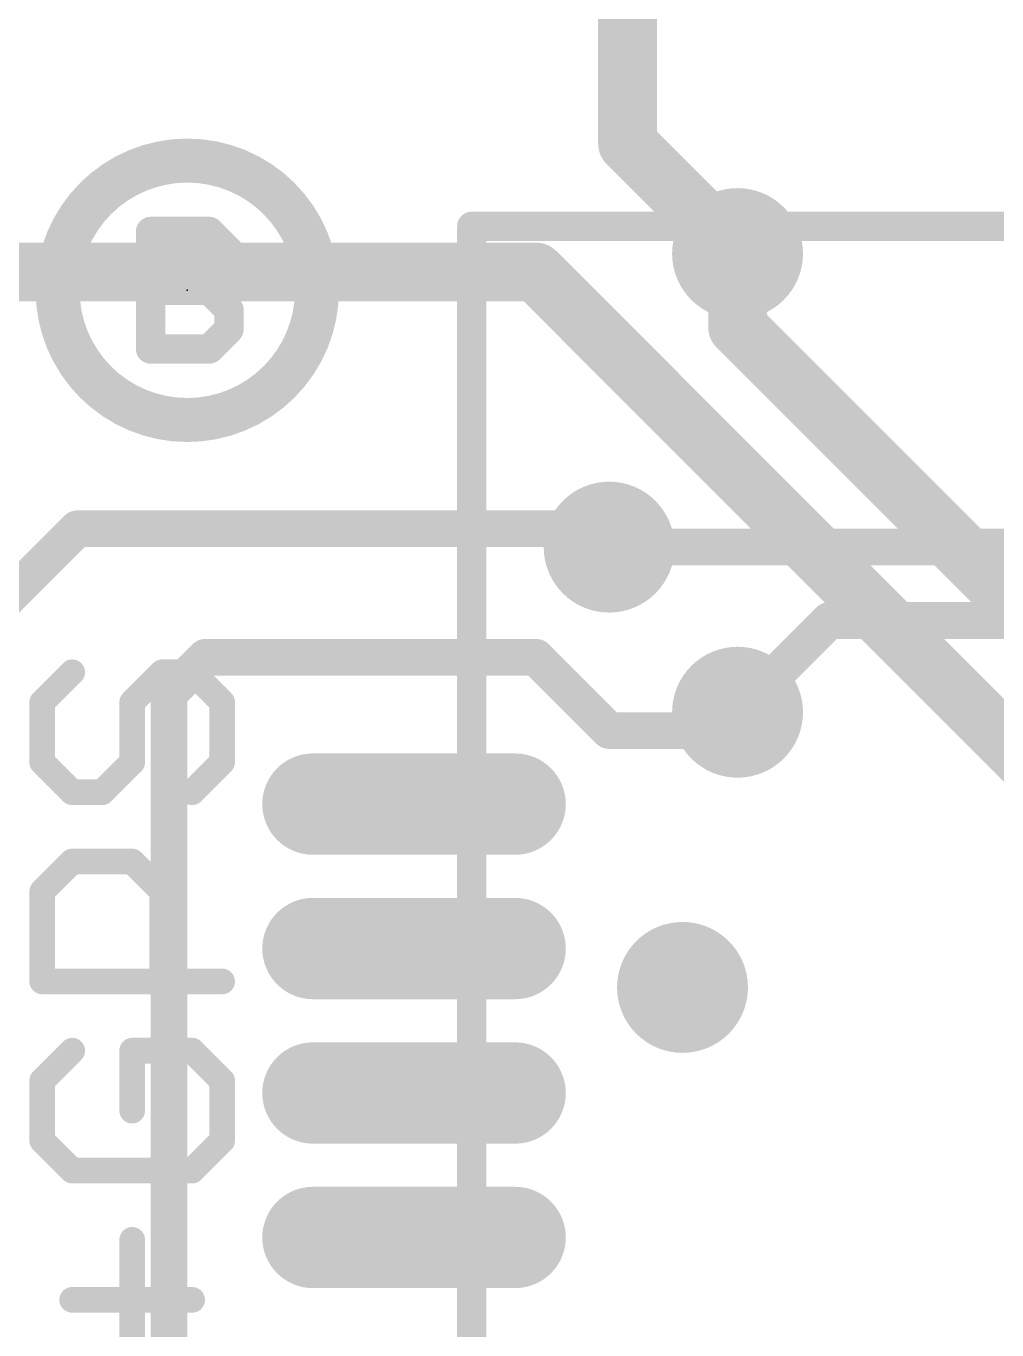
# Model space of a CAD drawing. Extents: x -21.4 to 69.1, y -5.3 to 64.3.
# Drawn here: x 5.11 to 11.83, y 34.2 to 43.23 of the extents above; entities that cross this region are included whole.
import ezdxf

# ---------------------------------------------------------------- set-up
doc = ezdxf.new("R2010")
doc.units = 0
for name, color, linetype in [('1', 12, 'CONTINUOUS'), ('16', 132, 'CONTINUOUS'), ('18', 110, 'CONTINUOUS'), ('21', 40, 'CONTINUOUS'), ('23', 53, 'CONTINUOUS'), ('29', 253, 'CONTINUOUS'), ('51', 253, 'CONTINUOUS')]:
    doc.layers.add(name, color=color, linetype=linetype)

# ---------------------------------------------------------------- blocks, each defined once
blk = doc.blocks.new('RECT320000X96000R100')
at = {"const_width": 0.3}
blk.add_lwpolyline([(0.85, 0), (0.85, 0, 0.4142), (0.7, 0.15), (-0.7, 0.15, 0.4142), (-0.85, 0), (-0.85, 0, 0.4142), (-0.7, -0.15), (0.7, -0.15, 0.4142)], format="xyb", close=True, dxfattribs=at)
blk.add_solid([(-0.7254, -0.0254), (0.7254, -0.0254), (-0.7254, 0.0254), (0.7254, 0.0254)])
blk = doc.blocks.new('RECT336256X112256R100')
at = {"const_width": 0.3508}
blk.add_lwpolyline([(0.8754, 0), (0.8754, 0, 0.4142), (0.7, 0.1754), (-0.7, 0.1754, 0.4142), (-0.8754, 0), (-0.8754, 0, 0.4142), (-0.7, -0.1754), (0.7, -0.1754, 0.4142)], format="xyb", close=True, dxfattribs=at)
blk.add_solid([(-0.7254, -0.0254), (0.7254, -0.0254), (-0.7254, 0.0254), (0.7254, 0.0254)])
blk = doc.blocks.new('ROUNDV')
at = {"const_width": 0.5}
blk.add_lwpolyline([(0, -0.25, 1), (0, 0.25, 1), (0, -0.25)], format="xyb", dxfattribs=at)

msp = doc.modelspace()

# ---------------------------------------------------------------- linework, layer by layer
at = {"layer": '1'}
for points, const_width in [([(10.033, 41.148), (10.033, 41.656)], 0.4064), ([(3.81, 41.529), (8.636, 41.529)], 0.4064), ([(8.636, 41.529), (27.32, 22.845)], 0.4064), ([(26.336, 24.845), (10.033, 41.148)], 0.4064), ([(3.81, 38.1), (5.461, 39.751)], 0.254), ([(5.461, 39.751), (9.271, 39.751)], 0.254), ([(9.271, 39.751), (9.144, 39.624)], 0.254), ([(6.096, 38.608), (6.35, 38.862)], 0.254), ([(6.35, 38.862), (8.636, 38.862)], 0.254), ([(8.636, 38.862), (9.144, 38.354)], 0.254), ([(6.096, 33.401), (6.096, 38.608)], 0.254), ([(10.033, 38.354), (10.033, 38.481)], 0.254), ([(9.144, 38.354), (10.033, 38.354)], 0.254)]:
    msp.add_lwpolyline(points, dxfattribs=dict(at, const_width=const_width))
for points, const_width in [([(10.1346, 41.656, 1), (9.9314, 41.656)], 0.2032), ([(8.7078, 41.6008, 1), (8.5642, 41.4572)], 0.2032), ([(8.636, 41.4274, 1), (8.636, 41.6306)], 0.2032), ([(10.1048, 41.2198, 1), (9.9612, 41.0762)], 0.2032), ([(9.9314, 41.148, 1), (10.1346, 41.148)], 0.2032), ([(5.461, 39.8145, 1), (5.461, 39.6875)], 0.127), ([(5.5059, 39.7061, 1), (5.4161, 39.7959)], 0.127), ([(9.3159, 39.7061, 1), (9.2261, 39.7959)], 0.127), ([(9.271, 39.6875, 1), (9.271, 39.8145)], 0.127), ([(9.0991, 39.6689, 1), (9.1889, 39.5791)], 0.127), ([(6.35, 38.9255, 1), (6.35, 38.7985)], 0.127), ([(6.3949, 38.8171, 1), (6.3051, 38.9069)], 0.127), ([(8.6809, 38.9069, 1), (8.5911, 38.8171)], 0.127), ([(8.636, 38.7985, 1), (8.636, 38.9255)], 0.127), ([(6.1595, 38.608, 1), (6.0325, 38.608)], 0.127), ([(6.0511, 38.6529, 1), (6.1409, 38.5631)], 0.127), ([(10.0965, 38.481, 1), (9.9695, 38.481)], 0.127), ([(9.144, 38.4175, 1), (9.144, 38.2905)], 0.127), ([(9.0991, 38.3091, 1), (9.1889, 38.3989)], 0.127), ([(10.033, 38.2905, 1), (10.033, 38.4175)], 0.127), ([(9.9695, 38.354, 1), (10.0965, 38.354)], 0.127)]:
    msp.add_lwpolyline(points, format="xyb", dxfattribs=dict(at, const_width=const_width))
at = {"layer": '16'}
for points, const_width in [([(9.271, 42.418), (9.271, 45.339)], 0.4064), ([(10.033, 41.656), (9.271, 42.418)], 0.4064), ([(9.144, 39.624), (22.352, 39.624)], 0.254), ([(10.033, 38.481), (10.668, 39.116)], 0.254), ([(10.668, 39.116), (21.971, 39.116)], 0.254)]:
    msp.add_lwpolyline(points, dxfattribs=dict(at, const_width=const_width))
for points, const_width in [([(9.3428, 42.4898, 1), (9.1992, 42.3462)], 0.2032), ([(9.1694, 42.418, 1), (9.3726, 42.418)], 0.2032), ([(9.9612, 41.5842, 1), (10.1048, 41.7278)], 0.2032), ([(9.144, 39.6875, 1), (9.144, 39.5605)], 0.127), ([(10.668, 39.1795, 1), (10.668, 39.0525)], 0.127), ([(10.7129, 39.0711, 1), (10.6231, 39.1609)], 0.127), ([(9.9881, 38.5259, 1), (10.0779, 38.4361)], 0.127)]:
    msp.add_lwpolyline(points, format="xyb", dxfattribs=dict(at, const_width=const_width))
at = {"layer": '21'}
for points, const_width in [([(6.223, 40.504, 1), (6.223, 42.3, 1), (6.223, 40.504)], 0.3048), ([(6.0198, 41.8091, 1), (5.9182, 41.8091)], 0.1016), ([(5.969, 41.8599, 1), (5.969, 41.7583)], 0.1016), ([(6.4117, 41.845, 1), (6.3398, 41.7732)], 0.1016), ([(6.3757, 41.7583, 1), (6.3757, 41.8599)], 0.1016), ([(8.2438, 41.845, 1), (8.1422, 41.845)], 0.1016), ([(8.193, 41.8958, 1), (8.193, 41.7942)], 0.1016), ([(11.193, 41.7942, 1), (11.193, 41.8958)], 0.1016), ([(6.5621, 41.6735, 1), (6.4605, 41.6735)], 0.1016), ([(6.4754, 41.6376, 1), (6.5472, 41.7094)], 0.1016), ([(6.5472, 41.502, 1), (6.4754, 41.5738)], 0.1016), ([(6.4605, 41.5379, 1), (6.5621, 41.5379)], 0.1016), ([(5.969, 41.4531, 1), (5.969, 41.3515)], 0.1016), ([(6.4117, 41.4383, 1), (6.3398, 41.3664)], 0.1016), ([(6.3398, 41.4383, 1), (6.4117, 41.3664)], 0.1016), ([(6.3757, 41.3515, 1), (6.3757, 41.4531)], 0.1016), ([(6.5621, 41.2668, 1), (6.4605, 41.2668)], 0.1016), ([(6.4754, 41.2308, 1), (6.5472, 41.3027)], 0.1016), ([(6.4605, 41.1312, 1), (6.5621, 41.1312)], 0.1016), ([(6.5472, 41.0953, 1), (6.4754, 41.1671)], 0.1016), ([(5.969, 41.0464, 1), (5.969, 40.9448)], 0.1016), ([(6.3398, 41.0315, 1), (6.4117, 40.9597)], 0.1016), ([(6.3757, 40.9448, 1), (6.3757, 41.0464)], 0.1016), ([(5.9182, 40.9956, 1), (6.0198, 40.9956)], 0.1016), ([(5.4577, 38.7261, 1), (5.3948, 38.7889)], 0.0889), ([(6.0491, 38.802, 1), (6.0491, 38.7131)], 0.0889), ([(6.0805, 38.7261, 1), (6.0177, 38.7889)], 0.0889), ([(6.2881, 38.7889, 1), (6.2253, 38.7261)], 0.0889), ([(6.2567, 38.7131, 1), (6.2567, 38.802)], 0.0889), ([(8.1422, 38.845, 1), (8.2438, 38.845)], 0.1016), ([(5.2631, 38.5499, 1), (5.1742, 38.5499)], 0.0889), ([(5.8859, 38.5499, 1), (5.797, 38.5499)], 0.0889), ([(6.5088, 38.5499, 1), (6.4199, 38.5499)], 0.0889), ([(5.1872, 38.5813, 1), (5.2501, 38.5185)], 0.0889), ([(5.81, 38.5813, 1), (5.8729, 38.5185)], 0.0889), ([(6.4329, 38.5185, 1), (6.4957, 38.5813)], 0.0889), ([(5.2501, 38.1661, 1), (5.1872, 38.1032)], 0.0889), ([(5.8729, 38.1032, 1), (5.81, 38.1661)], 0.0889), ([(6.4957, 38.1032, 1), (6.4329, 38.1661)], 0.0889), ([(5.1742, 38.1347, 1), (5.2631, 38.1347)], 0.0889), ([(5.797, 38.1347, 1), (5.8859, 38.1347)], 0.0889), ([(6.4199, 38.1347, 1), (6.5088, 38.1347)], 0.0889), ([(5.4262, 37.9715, 1), (5.4262, 37.8826)], 0.0889), ([(5.3948, 37.8956, 1), (5.4577, 37.9585)], 0.0889), ([(5.6024, 37.9585, 1), (5.6653, 37.8956)], 0.0889), ([(5.6339, 37.8826, 1), (5.6339, 37.9715)], 0.0889), ([(6.2253, 37.9585, 1), (6.2881, 37.8956)], 0.0889), ([(5.4262, 37.4922, 1), (5.4262, 37.4033)], 0.0889), ([(5.4577, 37.4164, 1), (5.3948, 37.4792)], 0.0889), ([(5.8729, 37.4792, 1), (5.81, 37.4164)], 0.0889), ([(5.8415, 37.4033, 1), (5.8415, 37.4922)], 0.0889), ([(5.1872, 37.2716, 1), (5.2501, 37.2087)], 0.0889), ([(5.2631, 37.2402, 1), (5.1742, 37.2402)], 0.0889), ([(6.0935, 37.2402, 1), (6.0046, 37.2402)], 0.0889), ([(6.0177, 37.2087, 1), (6.0805, 37.2716)], 0.0889), ([(5.2186, 36.6618, 1), (5.2186, 36.5729)], 0.0889), ([(5.1742, 36.6173, 1), (5.2631, 36.6173)], 0.0889), ([(6.0046, 36.6173, 1), (6.0935, 36.6173)], 0.0889), ([(6.4643, 36.5729, 1), (6.4643, 36.6618)], 0.0889), ([(5.4577, 36.1066, 1), (5.3948, 36.1695)], 0.0889), ([(5.8859, 36.1381, 1), (5.797, 36.1381)], 0.0889), ([(5.8415, 36.1825, 1), (5.8415, 36.0936)], 0.0889), ([(6.2881, 36.1695, 1), (6.2253, 36.1066)], 0.0889), ([(6.2567, 36.0936, 1), (6.2567, 36.1825)], 0.0889), ([(5.2631, 35.9304, 1), (5.1742, 35.9304)], 0.0889), ([(6.5088, 35.9304, 1), (6.4199, 35.9304)], 0.0889), ([(5.1872, 35.9619, 1), (5.2501, 35.899)], 0.0889), ([(6.4329, 35.899, 1), (6.4957, 35.9619)], 0.0889), ([(5.797, 35.7228, 1), (5.8859, 35.7228)], 0.0889), ([(5.2501, 35.5467, 1), (5.1872, 35.4838)], 0.0889), ([(6.4957, 35.4838, 1), (6.4329, 35.5467)], 0.0889), ([(5.1742, 35.5152, 1), (5.2631, 35.5152)], 0.0889), ([(6.4199, 35.5152, 1), (6.5088, 35.5152)], 0.0889), ([(5.4262, 35.3521, 1), (5.4262, 35.2632)], 0.0889), ([(5.3948, 35.2762, 1), (5.4577, 35.339)], 0.0889), ([(6.2253, 35.339, 1), (6.2881, 35.2762)], 0.0889), ([(6.2567, 35.2632, 1), (6.2567, 35.3521)], 0.0889), ([(5.8859, 34.8283, 1), (5.797, 34.8283)], 0.0889), ([(5.4262, 34.4576, 1), (5.4262, 34.3687)], 0.0889), ([(6.2567, 34.3687, 1), (6.2567, 34.4576)], 0.0889)]:
    msp.add_lwpolyline(points, format="xyb", dxfattribs=dict(at, const_width=const_width))
for points, const_width in [([(5.969, 40.9956), (5.969, 41.8091)], 0.2032), ([(5.969, 41.8091), (6.3757, 41.8091)], 0.2032), ([(6.3757, 41.8091), (6.5113, 41.6735)], 0.2032), ([(8.193, 38.845), (8.193, 41.845)], 0.2032), ([(8.193, 41.845), (11.193, 41.845)], 0.2032), ([(6.5113, 41.6735), (6.5113, 41.5379)], 0.2032), ([(6.5113, 41.5379), (6.3757, 41.4023)], 0.2032), ([(5.969, 41.4023), (6.3757, 41.4023)], 0.2032), ([(6.3757, 41.4023), (6.5113, 41.2668)], 0.2032), ([(6.5113, 41.2668), (6.5113, 41.1312)], 0.2032), ([(6.5113, 41.1312), (6.3757, 40.9956)], 0.2032), ([(6.3757, 40.9956), (5.969, 40.9956)], 0.2032), ([(5.4262, 38.7575), (5.2186, 38.5499)], 0.1778), ([(5.8415, 38.5499), (6.0491, 38.7575)], 0.1778), ([(6.0491, 38.7575), (6.2567, 38.7575)], 0.1778), ([(6.2567, 38.7575), (6.4643, 38.5499)], 0.1778), ([(5.2186, 38.5499), (5.2186, 38.1347)], 0.1778), ([(5.8415, 38.1347), (5.8415, 38.5499)], 0.1778), ([(6.4643, 38.5499), (6.4643, 38.1347)], 0.1778), ([(5.2186, 38.1347), (5.4262, 37.9271)], 0.1778), ([(5.6339, 37.9271), (5.8415, 38.1347)], 0.1778), ([(6.4643, 38.1347), (6.2567, 37.9271)], 0.1778), ([(5.4262, 37.9271), (5.6339, 37.9271)], 0.1778), ([(5.2186, 37.2402), (5.4262, 37.4478)], 0.1778), ([(5.4262, 37.4478), (5.8415, 37.4478)], 0.1778), ([(5.8415, 37.4478), (6.0491, 37.2402)], 0.1778), ([(5.2186, 36.6173), (5.2186, 37.2402)], 0.1778), ([(6.0491, 37.2402), (6.0491, 36.6173)], 0.1778), ([(6.4643, 36.6173), (5.2186, 36.6173)], 0.1778), ([(5.4262, 36.1381), (5.2186, 35.9304)], 0.1778), ([(6.2567, 36.1381), (5.8415, 36.1381)], 0.1778), ([(5.8415, 36.1381), (5.8415, 35.7228)], 0.1778), ([(6.4643, 35.9304), (6.2567, 36.1381)], 0.1778), ([(5.2186, 35.9304), (5.2186, 35.5152)], 0.1778), ([(6.4643, 35.5152), (6.4643, 35.9304)], 0.1778), ([(5.2186, 35.5152), (5.4262, 35.3076)], 0.1778), ([(6.2567, 35.3076), (6.4643, 35.5152)], 0.1778), ([(5.4262, 35.3076), (6.2567, 35.3076)], 0.1778), ([(5.8415, 33.9979), (5.8415, 34.8283)], 0.1778), ([(5.4262, 34.4131), (6.2567, 34.4131)], 0.1778)]:
    msp.add_lwpolyline(points, dxfattribs=dict(at, const_width=const_width))
at = {"layer": '23'}
msp.add_point((6.223, 41.402), dxfattribs=at)
at = {"layer": '51', "const_width": 0.2032}
for points in [[(32.193, 41.845), (8.193, 41.845)], [(8.193, 41.845), (8.193, 17.845)]]:
    msp.add_lwpolyline(points, dxfattribs=at)
at = {"layer": '51', "const_width": 0.1016}
for points in [[(8.193, 41.8958, 1), (8.193, 41.7942)], [(8.2438, 41.845, 1), (8.1422, 41.845)]]:
    msp.add_lwpolyline(points, format="xyb", dxfattribs=at)

# ---------------------------------------------------------------- block references
at = {"layer": '1'}
for p in [(7.793, 37.845), (7.793, 36.845), (7.793, 35.845), (7.793, 34.845)]:
    msp.add_blockref('RECT320000X96000R100', p, dxfattribs=at)
at = {"layer": '18', "xscale": 0.9064, "yscale": 0.9064}
for p in [(10.033, 41.656), (10.033, 41.656), (9.144, 39.624), (9.144, 39.624), (10.033, 38.481), (10.033, 38.481), (9.652, 36.576), (9.652, 36.576)]:
    msp.add_blockref('ROUNDV', p, dxfattribs=at)
at = {"layer": '29'}
for p in [(7.793, 37.845), (7.793, 36.845), (7.793, 35.845), (7.793, 34.845)]:
    msp.add_blockref('RECT336256X112256R100', p, dxfattribs=at)

doc.saveas('drawing.dxf')
